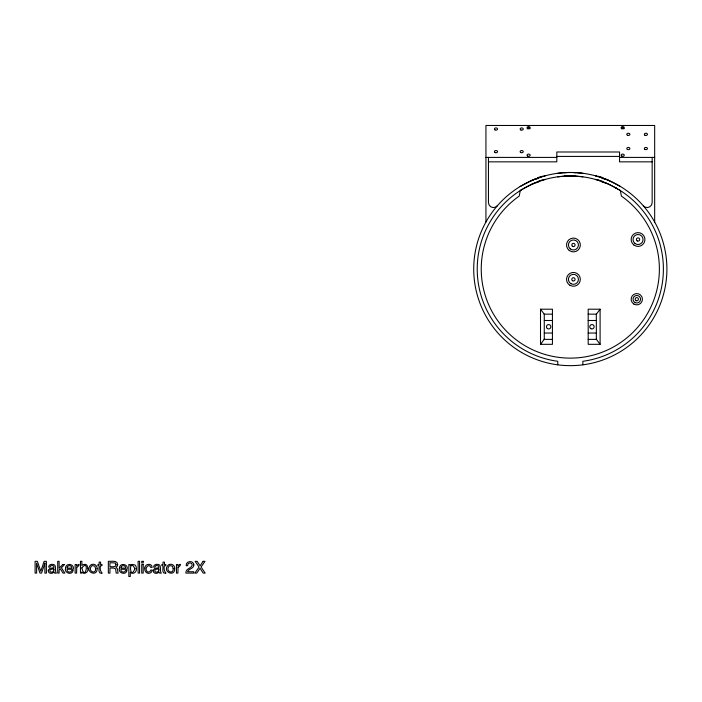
<?xml version="1.0" encoding="UTF-8"?>
<svg xmlns="http://www.w3.org/2000/svg" width="702" height="702" viewBox="0 0 702 702"><rect width="100%" height="100%" fill="white"/><g stroke="black" fill="none" stroke-linecap="round" stroke-linejoin="round"><path stroke-width="1.05" d="M522.025 189.479L520.27 190.567L519.217 196.095A89.066 89.066 0 0 0 503.773 328.264A89.066 89.066 0 0 0 636.846 328.264A89.066 89.066 0 0 0 621.393 196.095L620.357 190.575L618.585 189.479M527.246 128.773L528.597 127.694M621.331 128.773L622.683 127.694M540.505 344.322L544.269 339.303L544.269 314.215L540.505 309.196L552.43 309.196L552.43 344.322L540.505 344.322L540.505 309.196M600.105 344.322L596.34 339.303L596.34 314.215L600.105 309.196L588.188 309.196L588.188 344.322L600.105 344.322L600.105 309.196M520.129 186.521L531.265 180.704A14.391 2.246 -22.9 0 1 534.775 179.194L536.53 178.562M523.095 188.838L531.238 184.573M537.083 182.108L534.713 183.046A14.566 2.299 -23.8 0 0 531.282 184.6M540.812 180.765L545.2 179.422M540.838 177.062L545.2 175.781M557.757 176.825L564.926 176.132M557.757 173.28L564.926 172.613M566.681 176.044L573.929 176.044M566.681 172.534L573.929 172.534M556.818 156.423L619.541 156.423M485.942 157.406L556.818 157.406M619.541 157.406L654.668 157.406M488.452 161.846L556.818 161.846L556.818 151.992L619.541 151.992L619.541 161.846L652.158 161.846M544.076 314.154L552.43 314.154M588.188 314.154L596.533 314.154M544.269 320.489L552.43 320.489M588.188 320.489L596.34 320.489M544.269 333.038L552.43 333.038M588.188 333.038L596.34 333.038M544.076 339.373L552.43 339.373M588.188 339.373L596.533 339.373M575.684 172.613L582.853 173.28M575.684 176.132L582.853 176.825M623.034 127.746L622.498 127.703L624.025 128.773M528.948 127.746L528.413 127.703L529.94 128.773M595.41 175.781L599.771 177.062M595.41 179.422L599.798 180.765M604.08 178.562L605.861 179.247M603.536 182.108L605.896 183.046M609.345 180.704L620.48 186.521M609.371 184.573L617.514 188.838M654.668 222.007L654.668 125.474L485.942 125.474L485.942 222.007M652.158 157.406L652.158 202.562A5.019 5.019 0 0 1 643.348 205.844M582.853 364.829L582.853 361.293A93.085 93.085 0 0 0 648.736 218.927A93.085 93.085 0 0 0 491.874 218.927A93.085 93.085 0 0 0 557.757 361.293L557.757 364.829M488.452 157.406L488.452 202.562A5.019 5.019 0 0 0 497.262 205.844M521.2 189.891A13.338 0.562 -28.1 0 1 522.174 189.286M531.195 184.538A14.566 2.387 -23.8 0 1 534.74 182.994M537.986 181.406A13.303 1.571 -23.3 0 1 542.137 180.028M536.205 182.783A13.303 0.974 -21.8 0 1 539.171 181.695M565.075 176.167A12.197 1.325 -0.4 0 1 566.786 176.079M573.824 176.079A12.197 1.325 0.4 0 1 575.535 176.167M564.785 176.097A12.197 1.404 -0.2 0 1 566.584 176.009M601.438 181.695A13.303 0.974 21.8 0 1 604.404 182.783M605.87 182.994A14.566 2.387 23.8 0 1 609.415 184.538M616.488 188.329A13.338 0.456 28.6 0 1 617.558 188.961M614.803 187.478A13.338 0.456 28.6 0 1 616.47 188.434M598.473 180.028A13.303 1.571 23.3 0 1 602.623 181.406M535.687 179.256A13.25 0.93 -21 0 1 538.961 178.089M531.309 180.73A14.391 2.159 -22.9 0 1 534.722 179.3M537.451 177.799A13.25 1.615 -22.6 0 1 542.339 176.246M544.673 175.711A12.504 0.491 -19.4 0 1 545.243 175.667M573.648 172.622A12.25 1.176 0.6 0 1 575.807 172.727M564.777 172.578A12.206 1.36 -0.2 0 1 566.575 172.49M564.803 172.727A12.25 1.176 -0.6 0 1 566.962 172.622M574.034 172.49A12.206 1.36 0.2 0 1 575.833 172.578M605.844 179.194A14.391 2.246 22.9 0 1 609.389 180.677M598.271 176.246A13.25 1.615 22.6 0 1 603.158 177.799M595.366 175.667A12.504 0.491 19.4 0 1 595.945 175.711M601.649 178.089A13.25 0.93 21 0 1 604.922 179.256M605.887 179.3A14.391 2.159 22.9 0 1 609.31 180.73M44.902 563.171L44.875 573.104L46.393 573.104L46.393 561.328L44.129 561.328L40.769 571.279L37.381 561.328L35.1 561.328L35.1 573.104L36.627 573.104L36.583 563.171L39.97 573.104L41.55 573.104L44.902 563.171M134.924 568.76C129.537 581.756 128.712 556.256 134.924 568.76M81.827 567.936C85.258 582.274 89.838 557.967 81.827 567.936M88.013 568.646C88.689 572.051 84.029 575.28 81.792 572.007L81.792 573.104L80.458 573.104L80.458 561.284L81.862 561.284L81.862 565.558L82.994 564.619L85.179 564.355A3.238 3.238 0 0 1 87.022 565.391L88.013 568.646M97.122 568.629C97.411 577.386 84.635 571.928 90.216 565.549A3.545 3.545 0 0 1 92.287 564.347C94.875 563.697 97.402 565.996 97.122 568.629M144.858 567.979C143.928 571.2 147.262 574.719 150.43 572.902A2.948 2.948 0 0 0 151.72 571.542L152.141 570.059L150.737 570.059L150.017 571.568L148.043 572.06A1.773 1.773 0 0 1 146.876 571.235C144.217 568.313 149.14 562.697 150.737 567.4L152.141 567.4C152.088 562.802 144.717 563.662 144.858 567.979M174.701 568.629C174.991 577.386 162.215 571.928 167.796 565.549A3.545 3.545 0 0 1 169.866 564.347C172.455 563.697 174.991 565.996 174.701 568.629M65.558 567.988C63.821 573.051 72.087 575.772 73.21 570.41L71.788 570.41C71.095 573.262 66.453 572.314 67.032 569.269L73.333 569.269C74.71 563.811 65.9 562.504 65.558 567.988M119.401 567.988C117.673 573.051 125.93 575.772 127.053 570.41L125.64 570.41C124.938 573.262 120.296 572.314 120.884 569.269L127.176 569.269C128.554 563.811 119.744 562.504 119.401 567.988M136.399 568.62C137.153 572.007 132.66 575.263 130.282 572.139L130.282 576.526L128.835 576.526L128.835 564.557L130.239 564.557L130.239 565.698L131.976 564.426L134.845 564.934A3.607 3.607 0 0 1 136.144 566.786L136.399 568.62M116.058 564.654C116.084 567.699 111.715 566.505 109.942 566.716L109.942 562.697L115.146 562.934L116.058 564.654M48.271 570.287C47.604 573.595 52.448 574.385 54.019 571.963L54.712 573.157L56.344 573.139C54.835 571.542 56.178 567.804 54.861 565.215C52.983 563.601 48.561 564.048 48.666 567.137L50.017 567.137L50.632 565.865L51.966 565.522L53.466 565.856L53.993 566.926L53.642 567.76L49.833 568.462L48.271 570.287M153.229 570.287C152.562 573.595 157.415 574.385 158.985 571.963L159.67 573.157L161.311 573.139C159.793 571.542 161.135 567.804 159.828 565.215C157.95 563.601 153.527 564.048 153.624 567.137L154.975 567.137L155.598 565.865L156.923 565.522L158.424 565.856L158.95 566.926L158.608 567.76L154.791 568.462L153.229 570.287M193.84 565.022C193.822 568.769 188.566 568.62 187.513 571.735L193.778 571.735L193.778 573.104L185.898 573.104C185.293 568.532 191.339 568.62 192.243 565.084C192.295 561.819 186.978 562.539 187.645 565.698L186.179 565.698C185.556 561.732 191.392 560.056 193.322 563.197A3.466 3.466 0 0 1 193.84 565.022M95.612 568.673C96.06 575.008 87.566 571.182 91.199 566.532A1.966 1.966 0 0 1 92.506 565.584L94.867 566.189L95.612 568.673M173.192 568.673C173.64 575.008 165.145 571.182 168.778 566.532A1.966 1.966 0 0 1 170.086 565.584L172.446 566.189L173.192 568.673M117.673 564.496L117.243 566.233L116.014 567.313L117.322 568.646L118.12 573.104L116.172 573.104L115.619 568.848L113.566 568.05L109.942 568.05L109.942 573.104L108.345 573.104L108.345 561.328C111.127 561.591 117.506 559.898 117.673 564.496M53.949 569.892C54.063 571.858 50.948 573.025 49.851 571.375L49.895 570.103L50.886 569.419L53.949 568.734L53.949 569.892M158.915 569.892C159.029 571.858 155.914 573.025 154.809 571.375L154.861 570.103L155.853 569.419L158.915 568.734L158.915 569.892M76.729 567.304L76.588 573.104L75.14 573.104L75.14 564.513L76.509 564.513L76.509 565.996C80.23 562.144 79.686 565.996 76.729 567.304M178.045 567.304L177.896 573.104L176.456 573.104L176.456 564.513L177.825 564.513L177.825 565.996C181.546 562.144 181.002 565.996 178.045 567.304M67.269 567.111L67.076 568.12L71.85 568.12C72.13 565.452 68.103 564.601 67.269 567.111M121.121 567.111L120.919 568.12L125.693 568.12C125.974 565.452 121.946 564.601 121.121 567.111M203.106 561.328L200.123 565.83L197.113 561.328L195.121 561.328L199.07 567.067L194.858 573.104L196.779 573.104L200.044 568.26L203.22 573.104L205.195 573.104L201.053 567.067L205.002 561.328L203.106 561.328M62.82 564.513L59.117 568.164L59.117 561.328L57.722 561.328L57.722 573.104L59.117 573.104L59.117 569.875L60.328 568.769L63.004 573.104L64.847 573.104L61.372 567.734L64.663 564.513L62.82 564.513M101.957 573.104C97.569 574.368 99.342 567.874 99.122 565.698L97.964 565.698L97.964 564.513L99.122 564.513L99.122 562.118L100.579 562.118L100.579 564.513L101.957 564.513L101.957 565.698L100.579 565.698C99.5 569.261 100.851 571.384 101.957 573.104M165.839 573.104C161.46 574.368 163.224 567.874 163.004 565.698L161.846 565.698L161.846 564.513L163.004 564.513L163.004 562.118L164.47 562.118L164.47 564.513L165.839 564.513L165.839 565.698L164.47 565.698C163.39 569.261 164.742 571.384 165.839 573.104M139.566 561.328L138.118 561.328L138.118 573.104L139.566 573.104L139.566 561.328M143.199 561.328L141.725 561.328L141.725 562.96L143.199 562.96L143.199 561.328M143.199 564.557L141.725 564.557L141.725 573.104L143.199 573.104L143.199 564.557M521.463 352.386A96.595 96.595 0 0 0 666.9 269.691A96.595 96.595 0 0 0 522.56 185.091A96.595 96.595 0 0 0 521.463 352.386M590.847 328.659A2.194 2.194 0 0 0 594.146 326.763A2.194 2.194 0 0 0 590.847 324.859A2.194 2.194 0 0 0 590.847 328.659M547.253 328.439A2.194 2.194 0 0 0 550.824 327.141A2.194 2.194 0 0 0 547.911 324.701A2.194 2.194 0 0 0 547.253 328.439M633.836 244.972A6.897 6.897 0 0 0 644.884 240.426A6.897 6.897 0 0 0 635.424 233.125A6.897 6.897 0 0 0 633.836 244.972M635.099 243.568A5.019 5.019 0 0 0 643.041 240.031A5.019 5.019 0 0 0 636.003 234.924A5.019 5.019 0 0 0 635.099 243.568M569.98 285.319A6.897 6.897 0 0 0 580.335 279.343A6.897 6.897 0 0 0 569.98 273.368A6.897 6.897 0 0 0 569.98 285.319M569.217 250.438A6.897 6.897 0 0 0 580.273 245.893A6.897 6.897 0 0 0 570.805 238.592A6.897 6.897 0 0 0 569.217 250.438M633.967 304.124A5.642 5.642 0 0 0 642.435 299.227A5.642 5.642 0 0 0 633.967 294.34A5.642 5.642 0 0 0 633.967 304.124M634.915 302.492A3.764 3.764 0 0 0 640.557 299.227A3.764 3.764 0 0 0 634.915 295.972A3.764 3.764 0 0 0 634.915 302.492M570.27 248.868A5.019 5.019 0 0 0 578.387 245.761A5.019 5.019 0 0 0 571.63 240.286A5.019 5.019 0 0 0 570.27 248.868M570.919 283.687A5.019 5.019 0 0 0 578.448 279.343A5.019 5.019 0 0 0 570.919 274.991A5.019 5.019 0 0 0 570.919 283.687M635.977 300.64A1.632 1.632 0 0 0 638.425 299.227A1.632 1.632 0 0 0 635.977 297.815A1.632 1.632 0 0 0 635.977 300.64M572.613 280.756A1.632 1.632 0 0 0 575.061 279.343A1.632 1.632 0 0 0 572.613 277.931A1.632 1.632 0 0 0 572.613 280.756M637.232 240.918A1.632 1.632 0 0 0 639.68 239.505A1.632 1.632 0 0 0 637.232 238.101A1.632 1.632 0 0 0 637.232 240.918M572.384 246.218A1.632 1.632 0 0 0 575.035 245.252A1.632 1.632 0 0 0 572.876 243.436A1.632 1.632 0 0 0 572.384 246.218M627.544 149.5A1.562 1.114 0 0 0 629.887 148.534A1.562 1.114 0 0 0 627.544 147.578A1.562 1.114 0 0 0 627.544 149.5M645.103 149.5A1.562 1.114 0 0 0 647.455 148.534A1.562 1.114 0 0 0 645.103 147.578A1.562 1.114 0 0 0 645.103 149.5M627.544 135.31A1.562 1.114 0 0 0 629.887 134.345A1.562 1.114 0 0 0 627.544 133.38A1.562 1.114 0 0 0 627.544 135.31M644.884 135.196A1.562 1.114 0 0 0 647.428 134.538A1.562 1.114 0 0 0 645.349 133.301A1.562 1.114 0 0 0 644.884 135.196M621.674 128.545A1.562 1.114 0 0 0 624.218 127.887A1.562 1.114 0 0 0 622.147 126.65A1.562 1.114 0 0 0 621.674 128.545M527.807 128.65A1.562 1.114 0 0 0 530.159 127.694A1.562 1.114 0 0 0 527.807 126.729A1.562 1.114 0 0 0 527.807 128.65M520.91 129.984A1.562 1.114 0 0 0 523.262 129.019A1.562 1.114 0 0 0 520.91 128.062A1.562 1.114 0 0 0 520.91 129.984M520.691 152.492A1.562 1.114 0 0 0 523.236 151.834A1.562 1.114 0 0 0 521.156 150.597A1.562 1.114 0 0 0 520.691 152.492M621.893 156.151A1.562 1.114 0 0 0 624.245 155.195A1.562 1.114 0 0 0 621.902 154.229A1.562 1.114 0 0 0 621.893 156.151M494.971 129.87A1.562 1.114 0 0 0 497.516 129.212A1.562 1.114 0 0 0 495.445 127.975A1.562 1.114 0 0 0 494.971 129.87M495.2 152.606A1.562 1.114 0 0 0 497.542 151.641A1.562 1.114 0 0 0 495.2 150.684A1.562 1.114 0 0 0 495.2 152.606M527.588 156.046A1.562 1.114 0 0 0 530.133 155.379A1.562 1.114 0 0 0 528.062 154.15A1.562 1.114 0 0 0 527.588 156.046"/></g></svg>
